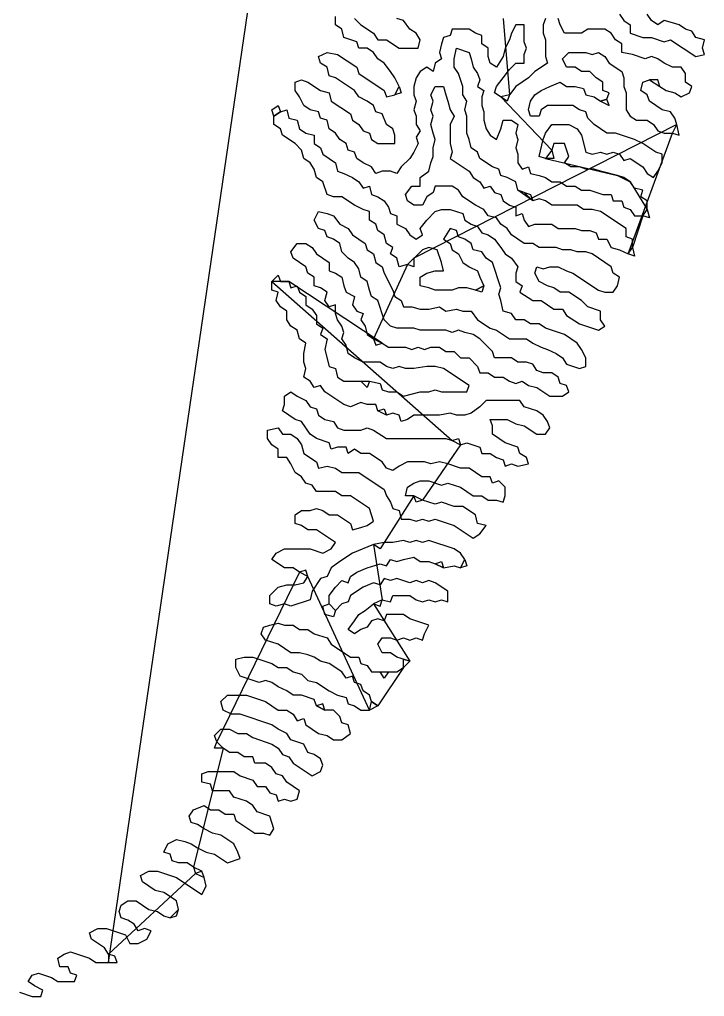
# Model space of a CAD drawing. Header units: metres. Extents: x 15 to 2853, y 44 to 1438.
# Drawn here: x 160 to 483, y 107 to 567.5 of the extents above; entities that cross this region are included whole.
import ezdxf

# ---------------------------------------------------------------- set-up
doc = ezdxf.new("R2010")
doc.units = ezdxf.units.M
doc.layers.add('Draw', color=2, linetype='CONTINUOUS')
doc.layers.add('Skip', color=1, linetype='CONTINUOUS')

msp = doc.modelspace()

# ---------------------------------------------------------------- linework, layer by layer
at = {"layer": 'draw'}
for p, q in [((309, 565), (309, 569)), ((318, 568), (321, 565)), ((341, 567), (338, 568)), ((344, 563), (341, 567)), ((408, 568), (407, 565)), ((415, 565), (414, 568)), ((443, 570), (445, 567)), ((445, 567), (448, 565)), ((458, 567), (456, 570)), ((461, 565), (458, 567)), ((464, 567), (461, 565)), ((468, 566), (464, 567)), ((312, 563), (309, 565)), ((313, 559), (312, 563)), ((321, 565), (327, 561)), ((347, 561), (344, 563)), ((364, 563), (363, 560)), ((372, 563), (364, 563)), ((375, 561), (372, 563)), ((394, 565), (392, 561)), ((398, 565), (394, 565)), ((398, 557), (398, 565)), ((407, 565), (407, 561)), ((417, 561), (415, 565)), ((428, 563), (425, 561)), ((436, 563), (428, 563)), ((439, 561), (436, 563)), ((448, 565), (448, 561)), ((471, 565), (468, 566)), ((474, 563), (471, 565)), ((477, 562), (474, 563)), ((479, 559), (477, 562)), ((319, 557), (313, 559)), ((327, 561), (329, 558)), ((329, 558), (333, 558)), ((333, 558), (339, 554)), ((349, 558), (347, 561)), ((348, 554), (349, 558)), ((360, 559), (359, 556)), ((363, 560), (360, 559)), ((378, 560), (375, 561)), ((378, 556), (378, 560)), ((391, 558), (389, 554)), ((392, 561), (391, 558)), ((407, 561), (408, 558)), ((408, 558), (408, 550)), ((425, 561), (417, 561)), ((441, 558), (439, 561)), ((444, 556), (441, 558)), ((448, 561), (454, 559)), ((454, 559), (458, 559)), ((458, 559), (464, 557)), ((464, 557), (467, 558)), ((467, 558), (479, 550)), ((483, 558), (479, 559)), ((482, 554), (483, 558)), ((320, 554), (319, 557)), ((324, 554), (320, 554)), ((327, 552), (324, 554)), ((339, 554), (348, 554)), ((359, 556), (358, 552)), ((365, 549), (366, 554)), ((366, 554), (372, 552)), ((381, 554), (378, 556)), ((381, 550), (381, 554)), ((389, 554), (388, 550)), ((399, 554), (398, 557)), ((398, 551), (399, 554)), ((444, 552), (444, 556)), ((483, 551), (482, 554)), ((301, 550), (305, 552)), ((302, 547), (301, 550)), ((310, 551), (319, 545)), ((329, 549), (327, 552)), ((332, 547), (329, 549)), ((359, 549), (356, 547)), ((358, 552), (359, 549)), ((365, 545), (365, 549)), ((372, 552), (373, 549)), ((373, 549), (374, 545)), ((382, 547), (381, 550)), ((388, 550), (385, 545)), ((398, 547), (398, 551)), ((408, 550), (409, 547)), ((416, 549), (419, 552)), ((418, 545), (416, 549)), ((419, 552), (427, 552)), ((427, 552), (430, 551)), ((430, 551), (433, 552)), ((433, 552), (436, 550)), ((436, 550), (438, 547)), ((455, 549), (449, 551)), ((458, 550), (455, 549)), ((461, 549), (458, 550)), ((464, 547), (461, 549)), ((479, 550), (483, 551)), ((305, 545), (302, 547)), ((306, 541), (305, 545)), ((319, 545), (320, 542)), ((335, 543), (332, 547)), ((352, 545), (349, 543)), ((355, 543), (352, 545)), ((356, 547), (355, 543)), ((367, 542), (365, 545)), ((374, 545), (376, 542)), ((385, 545), (382, 547)), ((388, 540), (391, 544)), ((391, 544), (394, 547)), ((394, 547), (398, 547)), ((409, 547), (403, 543)), ((422, 545), (418, 545)), ((425, 543), (422, 545)), ((438, 547), (444, 543)), ((468, 545), (464, 547)), ((472, 545), (468, 545)), ((474, 542), (472, 545)), ((290, 538), (293, 539)), ((293, 539), (296, 538)), ((309, 540), (306, 541)), ((318, 534), (309, 540)), ((320, 542), (332, 534)), ((337, 540), (335, 543)), ((339, 536), (337, 540)), ((347, 540), (346, 536)), ((349, 543), (347, 540)), ((369, 536), (367, 542)), ((376, 542), (377, 539)), ((377, 539), (376, 536)), ((403, 543), (400, 540)), ((429, 543), (425, 543)), ((432, 540), (429, 543)), ((435, 538), (432, 540)), ((444, 543), (445, 540)), ((445, 540), (445, 536)), ((454, 538), (457, 539)), ((457, 539), (462, 536)), ((461, 539), (457, 539)), ((462, 536), (461, 539)), ((474, 538), (474, 542)), ((290, 534), (290, 538)), ((296, 538), (302, 534)), ((337, 532), (339, 536)), ((339, 536), (340, 533)), ((346, 536), (346, 532)), ((354, 532), (356, 536)), ((356, 536), (360, 536)), ((360, 536), (361, 532)), ((369, 532), (369, 536)), ((376, 536), (379, 534)), ((384, 533), (385, 536)), ((397, 538), (394, 536)), ((406, 534), (410, 536)), ((415, 538), (418, 536)), ((418, 536), (422, 536)), ((422, 536), (426, 535)), ((426, 535), (427, 532)), ((435, 534), (435, 538)), ((445, 536), (446, 533)), ((453, 534), (454, 538)), ((462, 536), (465, 534)), ((477, 536), (474, 538)), ((476, 533), (477, 536)), ((292, 531), (290, 534)), ((294, 527), (292, 531)), ((302, 534), (306, 533)), ((306, 533), (307, 529)), ((320, 531), (318, 534)), ((324, 529), (320, 531)), ((332, 534), (333, 531)), ((333, 531), (337, 532)), ((340, 533), (337, 532)), ((346, 532), (347, 529)), ((355, 529), (354, 532)), ((361, 532), (362, 529)), ((371, 529), (369, 532)), ((379, 534), (378, 531)), ((378, 531), (378, 527)), ((390, 529), (384, 533)), ((391, 532), (387, 531)), ((391, 532), (390, 529)), ((401, 529), (403, 532)), ((403, 532), (406, 534)), ((427, 532), (431, 531)), ((431, 531), (434, 529)), ((437, 530), (434, 529)), ((438, 533), (435, 534)), ((437, 530), (438, 533)), ((438, 527), (437, 530)), ((446, 533), (446, 525)), ((456, 532), (453, 534)), ((457, 529), (456, 532)), ((465, 534), (469, 533)), ((469, 533), (472, 531)), ((472, 531), (476, 533)), ((279, 525), (282, 527)), ((280, 522), (279, 525)), ((282, 527), (283, 524)), ((283, 524), (286, 525)), ((286, 525), (287, 521)), ((297, 525), (294, 527)), ((301, 524), (297, 525)), ((307, 529), (316, 523)), ((327, 527), (324, 529)), ((328, 524), (327, 527)), ((347, 529), (346, 525)), ((346, 525), (347, 522)), ((354, 525), (355, 529)), ((355, 522), (354, 525)), ((362, 529), (363, 525)), ((363, 525), (365, 522)), ((370, 525), (371, 529)), ((371, 522), (370, 525)), ((378, 527), (379, 524)), ((400, 525), (401, 529)), ((401, 522), (400, 525)), ((406, 525), (405, 522)), ((409, 527), (406, 525)), ((421, 527), (409, 527)), ((424, 525), (421, 527)), ((427, 524), (424, 525)), ((434, 529), (438, 527)), ((446, 525), (448, 522)), ((463, 525), (457, 529)), ((467, 524), (463, 525)), ((283, 524), (280, 522)), ((280, 518), (280, 522)), ((287, 521), (291, 520)), ((302, 521), (301, 524)), ((305, 520), (302, 521)), ((316, 523), (317, 520)), ((331, 523), (328, 524)), ((333, 518), (331, 523)), ((347, 522), (347, 518)), ((354, 518), (355, 522)), ((365, 522), (363, 518)), ((371, 514), (371, 522)), ((379, 524), (379, 520)), ((405, 522), (401, 522)), ((428, 521), (427, 524)), ((431, 518), (428, 521)), ((448, 522), (451, 520)), ((469, 521), (467, 524)), ((470, 518), (469, 521)), ((283, 516), (280, 518)), ((284, 513), (283, 516)), ((291, 520), (292, 516)), ((292, 516), (295, 514)), ((306, 516), (305, 520)), ((309, 514), (306, 516)), ((317, 520), (320, 518)), ((320, 518), (322, 515)), ((336, 516), (333, 518)), ((337, 513), (336, 516)), ((347, 518), (349, 515)), ((355, 514), (354, 518)), ((363, 518), (363, 509)), ((379, 520), (380, 516)), ((380, 516), (382, 513)), ((385, 511), (387, 516)), ((387, 516), (388, 520)), ((388, 520), (392, 520)), ((392, 520), (395, 518)), ((395, 518), (394, 514)), ((408, 514), (411, 518)), ((411, 518), (419, 518)), ((419, 518), (423, 516)), ((423, 516), (425, 513)), ((437, 514), (431, 518)), ((451, 520), (456, 520)), ((456, 520), (459, 518)), ((459, 518), (461, 515)), ((468, 514), (470, 518)), ((471, 513), (470, 518)), ((290, 509), (284, 513)), ((295, 514), (299, 513)), ((299, 513), (299, 509)), ((311, 511), (309, 514)), ((322, 515), (325, 514)), ((325, 514), (326, 511)), ((337, 509), (337, 513)), ((349, 515), (347, 512)), ((347, 512), (348, 509)), ((356, 511), (355, 514)), ((372, 511), (371, 514)), ((382, 513), (385, 511)), ((394, 514), (395, 511)), ((407, 511), (408, 514)), ((425, 513), (427, 505)), ((441, 514), (437, 514)), ((450, 511), (441, 514)), ((461, 515), (464, 514)), ((464, 514), (468, 514)), ((468, 514), (471, 513)), ((293, 506), (290, 509)), ((299, 509), (302, 507)), ((302, 507), (303, 504)), ((314, 509), (311, 511)), ((315, 506), (314, 509)), ((326, 511), (329, 509)), ((329, 509), (337, 509)), ((348, 509), (346, 505)), ((355, 507), (356, 511)), ((355, 503), (355, 507)), ((363, 509), (364, 505)), ((373, 507), (372, 511)), ((376, 505), (373, 507)), ((395, 511), (394, 507)), ((394, 507), (395, 504)), ((405, 503), (407, 511)), ((412, 509), (411, 506)), ((417, 509), (412, 509)), ((419, 503), (417, 509)), ((454, 509), (450, 511)), ((460, 505), (454, 509)), ((294, 502), (293, 506)), ((297, 500), (294, 502)), ((303, 504), (309, 500)), ((318, 505), (315, 506)), ((319, 502), (318, 505)), ((322, 500), (319, 502)), ((344, 502), (340, 498)), ((346, 505), (344, 502)), ((354, 500), (355, 503)), ((364, 505), (363, 502)), ((363, 502), (372, 496)), ((377, 502), (376, 505)), ((383, 498), (377, 502)), ((395, 504), (395, 500)), ((408, 502), (405, 503)), ((411, 506), (408, 502)), ((412, 502), (408, 502)), ((411, 506), (412, 502)), ((417, 500), (419, 503)), ((427, 505), (430, 504)), ((430, 504), (434, 505)), ((434, 505), (437, 504)), ((437, 504), (440, 505)), ((440, 505), (443, 504)), ((443, 504), (445, 501)), ((445, 501), (448, 502)), ((448, 502), (454, 498)), ((463, 504), (460, 505)), ((463, 500), (463, 504)), ((299, 497), (297, 500)), ((309, 500), (310, 496)), ((326, 498), (322, 500)), ((328, 495), (326, 498)), ((340, 498), (338, 495)), ((353, 496), (354, 500)), ((386, 497), (383, 498)), ((395, 500), (397, 497)), ((397, 497), (400, 498)), ((400, 498), (401, 495)), ((420, 498), (417, 500)), ((424, 498), (420, 498)), ((427, 497), (424, 498)), ((454, 498), (456, 495)), ((461, 496), (463, 500)), ((300, 493), (299, 497)), ((303, 491), (300, 493)), ((310, 496), (313, 495)), ((313, 495), (317, 493)), ((317, 493), (320, 491)), ((331, 496), (328, 495)), ((335, 496), (331, 496)), ((338, 495), (335, 496)), ((349, 493), (353, 496)), ((349, 489), (349, 493)), ((372, 496), (374, 493)), ((374, 493), (377, 491)), ((387, 494), (386, 497)), ((390, 493), (387, 494)), ((394, 491), (390, 493)), ((401, 495), (405, 494)), ((405, 494), (408, 493)), ((408, 493), (411, 491)), ((431, 497), (427, 497)), ((434, 496), (431, 497)), ((442, 494), (434, 496)), ((445, 493), (442, 494)), ((442, 494), (448, 491)), ((448, 491), (445, 493)), ((456, 495), (459, 493)), ((459, 493), (461, 496)), ((305, 485), (303, 491)), ((320, 491), (322, 488)), ((322, 488), (325, 489)), ((325, 489), (326, 485)), ((342, 485), (345, 489)), ((345, 489), (349, 489)), ((356, 489), (355, 486)), ((364, 489), (356, 489)), ((367, 487), (364, 489)), ((377, 491), (379, 488)), ((379, 488), (382, 489)), ((382, 489), (384, 486)), ((395, 487), (394, 491)), ((411, 491), (415, 491)), ((415, 491), (418, 489)), ((418, 489), (422, 489)), ((422, 489), (425, 487)), ((308, 484), (305, 485)), ((312, 484), (308, 484)), ((318, 480), (312, 484)), ((326, 485), (329, 484)), ((329, 484), (332, 482)), ((343, 482), (342, 485)), ((352, 484), (350, 480)), ((355, 486), (352, 484)), ((369, 484), (367, 487)), ((375, 480), (369, 484)), ((384, 486), (387, 485)), ((387, 485), (388, 482)), ((395, 487), (401, 485)), ((402, 482), (398, 486)), ((401, 485), (402, 482)), ((425, 487), (429, 487)), ((429, 487), (435, 485)), ((435, 485), (439, 485)), ((439, 485), (440, 482)), ((454, 487), (450, 488)), ((453, 484), (454, 487)), ((456, 482), (453, 484)), ((322, 478), (318, 480)), ((332, 482), (334, 479)), ((334, 479), (335, 476)), ((346, 480), (343, 482)), ((350, 480), (346, 480)), ((379, 478), (375, 480)), ((388, 482), (391, 480)), ((391, 480), (394, 479)), ((394, 479), (394, 475)), ((405, 483), (402, 482)), ((408, 482), (405, 483)), ((411, 480), (408, 482)), ((423, 480), (411, 480)), ((426, 478), (423, 480)), ((440, 482), (444, 482)), ((444, 482), (445, 479)), ((445, 479), (448, 478)), ((456, 478), (456, 482)), ((299, 473), (301, 477)), ((301, 477), (305, 476)), ((305, 476), (308, 475)), ((308, 475), (311, 471)), ((325, 477), (322, 478)), ((325, 473), (325, 477)), ((335, 476), (338, 475)), ((338, 475), (338, 471)), ((352, 473), (356, 477)), ((356, 477), (359, 478)), ((359, 478), (363, 478)), ((363, 478), (369, 476)), ((369, 476), (370, 473)), ((381, 475), (379, 478)), ((385, 474), (381, 475)), ((394, 475), (397, 476)), ((397, 476), (398, 473)), ((430, 478), (426, 478)), ((434, 477), (430, 478)), ((446, 469), (434, 477)), ((448, 478), (450, 475)), ((450, 475), (454, 475)), ((454, 475), (456, 478)), ((457, 474), (454, 475)), ((456, 478), (457, 474)), ((301, 469), (299, 473)), ((311, 471), (315, 469)), ((328, 471), (325, 473)), ((329, 468), (328, 471)), ((338, 471), (342, 469)), ((349, 469), (352, 473)), ((370, 473), (373, 471)), ((373, 471), (376, 470)), ((376, 470), (378, 467)), ((387, 471), (385, 474)), ((390, 469), (387, 471)), ((398, 473), (400, 470)), ((400, 470), (403, 471)), ((403, 471), (411, 471)), ((411, 471), (414, 469)), ((304, 468), (301, 469)), ((305, 465), (304, 468)), ((315, 469), (317, 466)), ((317, 466), (323, 462)), ((332, 466), (329, 468)), ((333, 462), (332, 466)), ((342, 469), (344, 466)), ((344, 466), (347, 464)), ((347, 464), (350, 466)), ((350, 466), (349, 469)), ((366, 468), (363, 469)), ((367, 465), (366, 468)), ((378, 467), (381, 466)), ((381, 466), (384, 464)), ((392, 466), (390, 469)), ((398, 462), (392, 466)), ((414, 469), (422, 469)), ((422, 469), (425, 468)), ((425, 468), (429, 468)), ((429, 468), (432, 467)), ((432, 467), (433, 464)), ((446, 465), (446, 469)), ((288, 458), (291, 462)), ((291, 462), (295, 462)), ((295, 462), (298, 460)), ((308, 464), (305, 465)), ((311, 462), (308, 464)), ((312, 458), (311, 462)), ((323, 462), (324, 459)), ((336, 460), (333, 462)), ((360, 464), (363, 462)), ((363, 462), (364, 459)), ((370, 464), (367, 465)), ((373, 462), (370, 464)), ((374, 459), (373, 462)), ((384, 464), (387, 460)), ((402, 462), (398, 462)), ((405, 460), (402, 462)), ((433, 464), (437, 464)), ((437, 464), (439, 460)), ((449, 464), (446, 465)), ((449, 460), (449, 464)), ((289, 455), (288, 458)), ((298, 460), (300, 457)), ((300, 457), (306, 453)), ((315, 455), (312, 458)), ((324, 459), (327, 457)), ((327, 457), (328, 453)), ((335, 457), (336, 460)), ((338, 455), (335, 457)), ((350, 459), (343, 452)), ((353, 460), (350, 459)), ((357, 459), (353, 460)), ((359, 453), (357, 459)), ((364, 459), (367, 457)), ((367, 457), (369, 453)), ((378, 458), (374, 459)), ((380, 455), (378, 458)), ((387, 460), (389, 457)), ((389, 457), (392, 455)), ((413, 460), (405, 460)), ((416, 459), (413, 460)), ((420, 459), (416, 459)), ((423, 458), (420, 459)), ((427, 458), (423, 458)), ((430, 457), (427, 458)), ((439, 451), (430, 457)), ((439, 460), (443, 459)), ((443, 459), (447, 457)), ((447, 457), (449, 460)), ((450, 456), (447, 457)), ((449, 460), (450, 456)), ((295, 451), (289, 455)), ((306, 453), (306, 449)), ((318, 453), (315, 455)), ((320, 450), (318, 453)), ((328, 453), (331, 451)), ((339, 451), (338, 455)), ((343, 452), (339, 451)), ((346, 451), (343, 452)), ((346, 455), (346, 451)), ((360, 449), (359, 453)), ((369, 453), (372, 451)), ((383, 453), (380, 455)), ((387, 441), (383, 453)), ((392, 455), (395, 451)), ((279, 444), (282, 447)), ((282, 447), (283, 444)), ((296, 448), (295, 451)), ((299, 446), (296, 448)), ((306, 449), (309, 448)), ((309, 448), (312, 446)), ((321, 446), (320, 450)), ((331, 451), (332, 448)), ((332, 448), (336, 440)), ((349, 446), (352, 448)), ((356, 449), (360, 449)), ((372, 451), (376, 449)), ((376, 449), (377, 446)), ((395, 451), (394, 448)), ((394, 448), (394, 444)), ((403, 448), (404, 451)), ((405, 444), (403, 448)), ((404, 451), (407, 450)), ((407, 450), (410, 451)), ((410, 451), (414, 451)), ((414, 451), (418, 449)), ((418, 449), (421, 448)), ((421, 448), (433, 440)), ((440, 448), (439, 451)), ((443, 446), (440, 448)), ((279, 440), (279, 444)), ((287, 444), (279, 444)), ((287, 444), (288, 441)), ((299, 442), (299, 446)), ((312, 446), (313, 442)), ((324, 444), (321, 446)), ((325, 440), (324, 444)), ((349, 442), (349, 446)), ((377, 446), (379, 442)), ((394, 444), (397, 442)), ((409, 442), (405, 444)), ((442, 442), (443, 446)), ((282, 439), (279, 440)), ((281, 435), (282, 439)), ((288, 441), (291, 442)), ((291, 442), (292, 439)), ((292, 439), (295, 437)), ((302, 441), (299, 442)), ((305, 439), (302, 441)), ((313, 442), (314, 439)), ((314, 439), (318, 437)), ((326, 437), (325, 440)), ((336, 440), (337, 437)), ((353, 441), (349, 442)), ((356, 440), (353, 441)), ((364, 440), (356, 440)), ((367, 441), (364, 440)), ((371, 441), (367, 441)), ((375, 440), (371, 441)), ((375, 440), (379, 442)), ((378, 439), (375, 440)), ((379, 442), (378, 439)), ((386, 438), (387, 441)), ((387, 435), (386, 438)), ((397, 442), (396, 439)), ((396, 439), (402, 435)), ((412, 441), (409, 442)), ((415, 439), (412, 441)), ((419, 439), (415, 439)), ((425, 435), (419, 439)), ((433, 440), (436, 439)), ((436, 439), (440, 439)), ((440, 439), (442, 442)), ((283, 432), (281, 435)), ((295, 437), (295, 433)), ((295, 433), (298, 431)), ((306, 432), (304, 435)), ((309, 433), (306, 432)), ((309, 429), (309, 433)), ((318, 437), (317, 433)), ((317, 433), (319, 430)), ((329, 435), (326, 437)), ((332, 426), (329, 435)), ((337, 437), (340, 435)), ((340, 435), (341, 432)), ((388, 430), (387, 435)), ((402, 435), (406, 435)), ((406, 435), (412, 431)), ((428, 432), (425, 435)), ((286, 430), (283, 432)), ((286, 426), (286, 430)), ((298, 431), (300, 428)), ((310, 426), (309, 429)), ((319, 430), (322, 429)), ((322, 429), (321, 426)), ((341, 432), (345, 432)), ((345, 432), (349, 431)), ((349, 431), (353, 431)), ((353, 431), (358, 432)), ((358, 432), (361, 430)), ((361, 430), (366, 431)), ((366, 431), (369, 430)), ((369, 430), (373, 430)), ((373, 430), (376, 426)), ((392, 429), (388, 430)), ((394, 426), (392, 429)), ((412, 431), (416, 431)), ((416, 431), (418, 428)), ((434, 430), (428, 432)), ((434, 426), (434, 430)), ((288, 423), (286, 426)), ((300, 428), (300, 424)), ((300, 424), (303, 422)), ((312, 423), (310, 426)), ((321, 426), (323, 423)), ((335, 423), (332, 426)), ((376, 426), (382, 422)), ((398, 426), (394, 426)), ((401, 424), (398, 426)), ((405, 424), (401, 424)), ((408, 422), (405, 424)), ((418, 428), (424, 424)), ((424, 424), (433, 421)), ((436, 423), (434, 426)), ((291, 421), (288, 423)), ((292, 417), (291, 421)), ((303, 422), (302, 419)), ((313, 420), (312, 423)), ((312, 417), (313, 420)), ((323, 423), (324, 419)), ((338, 422), (335, 423)), ((346, 422), (338, 422)), ((349, 421), (346, 422)), ((361, 421), (349, 421)), ((364, 420), (361, 421)), ((367, 421), (364, 420)), ((370, 420), (367, 421)), ((374, 419), (370, 420)), ((382, 422), (385, 421)), ((385, 421), (391, 417)), ((417, 419), (408, 422)), ((433, 421), (436, 423)), ((295, 415), (292, 417)), ((294, 410), (295, 415)), ((302, 419), (305, 417)), ((305, 417), (304, 412)), ((314, 414), (312, 417)), ((324, 419), (327, 417)), ((327, 417), (331, 415)), ((327, 417), (328, 414)), ((328, 414), (331, 415)), ((331, 415), (334, 413)), ((377, 417), (374, 419)), ((383, 411), (377, 417)), ((391, 417), (399, 417)), ((399, 417), (402, 415)), ((402, 415), (406, 413)), ((423, 415), (417, 419)), ((425, 412), (423, 415)), ((294, 406), (294, 410)), ((304, 412), (306, 404)), ((315, 410), (314, 414)), ((318, 408), (315, 410)), ((334, 413), (342, 413)), ((342, 413), (345, 412)), ((345, 412), (348, 413)), ((348, 413), (351, 412)), ((351, 412), (354, 413)), ((354, 413), (358, 413)), ((358, 413), (361, 411)), ((361, 411), (365, 411)), ((365, 411), (368, 408)), ((384, 408), (383, 411)), ((406, 413), (409, 412)), ((409, 412), (413, 410)), ((413, 410), (416, 408)), ((427, 408), (425, 412)), ((295, 403), (294, 406)), ((322, 406), (318, 408)), ((330, 406), (322, 406)), ((333, 404), (330, 406)), ((368, 408), (372, 408)), ((372, 408), (376, 404)), ((392, 408), (384, 408)), ((395, 406), (392, 408)), ((399, 406), (395, 406)), ((402, 405), (399, 406)), ((416, 408), (418, 405)), ((427, 404), (427, 408)), ((294, 399), (295, 403)), ((306, 404), (309, 403)), ((309, 403), (310, 399)), ((336, 403), (333, 404)), ((339, 404), (336, 403)), ((342, 403), (339, 404)), ((346, 403), (342, 403)), ((356, 404), (352, 404)), ((360, 403), (356, 404)), ((372, 395), (360, 403)), ((376, 404), (377, 401)), ((377, 401), (381, 401)), ((381, 401), (384, 399)), ((404, 402), (402, 405)), ((407, 401), (404, 402)), ((411, 401), (407, 401)), ((414, 399), (411, 401)), ((418, 405), (424, 403)), ((424, 403), (427, 404)), ((297, 397), (294, 399)), ((299, 394), (297, 397)), ((310, 399), (313, 397)), ((313, 397), (325, 397)), ((324, 394), (321, 397)), ((325, 397), (324, 394)), ((325, 397), (330, 396)), ((384, 399), (388, 399)), ((388, 399), (391, 397)), ((391, 397), (394, 396)), ((394, 396), (397, 397)), ((397, 397), (400, 395)), ((415, 396), (414, 399)), ((285, 390), (288, 392)), ((288, 392), (291, 390)), ((302, 395), (299, 394)), ((304, 392), (302, 395)), ((313, 386), (304, 392)), ((330, 396), (331, 393)), ((331, 393), (334, 392)), ((334, 392), (338, 392)), ((338, 392), (341, 390)), ((341, 390), (349, 392)), ((349, 392), (353, 392)), ((353, 392), (356, 393)), ((356, 393), (359, 392)), ((359, 392), (371, 392)), ((371, 392), (372, 395)), ((400, 395), (404, 394)), ((404, 394), (410, 390)), ((418, 395), (415, 396)), ((416, 390), (419, 392)), ((419, 392), (418, 395)), ((285, 386), (285, 390)), ((291, 390), (295, 388)), ((295, 388), (297, 385)), ((324, 386), (321, 387)), ((380, 388), (377, 385)), ((396, 388), (380, 388)), ((398, 385), (396, 388)), ((410, 390), (416, 390)), ((284, 383), (285, 386)), ((290, 379), (284, 383)), ((297, 385), (300, 384)), ((300, 384), (301, 381)), ((316, 385), (313, 386)), ((328, 386), (324, 386)), ((329, 383), (328, 386)), ((329, 383), (332, 384)), ((333, 381), (329, 383)), ((332, 384), (333, 381)), ((377, 385), (373, 382)), ((404, 383), (398, 385)), ((407, 381), (404, 383)), ((293, 378), (290, 379)), ((297, 372), (293, 378)), ((301, 381), (304, 379)), ((304, 379), (308, 378)), ((308, 378), (310, 375)), ((336, 382), (333, 381)), ((339, 381), (336, 382)), ((340, 378), (339, 381)), ((343, 379), (340, 378)), ((346, 381), (343, 379)), ((358, 381), (346, 381)), ((363, 382), (358, 381)), ((366, 381), (363, 382)), ((370, 381), (366, 381)), ((373, 382), (370, 381)), ((383, 376), (382, 379)), ((382, 379), (390, 379)), ((390, 379), (394, 377)), ((409, 378), (407, 381)), ((410, 375), (409, 378)), ((277, 374), (282, 375)), ((277, 370), (277, 374)), ((282, 375), (284, 372)), ((310, 375), (313, 374)), ((313, 374), (321, 374)), ((321, 374), (324, 375)), ((324, 375), (327, 374)), ((327, 374), (333, 370)), ((383, 372), (383, 376)), ((394, 377), (398, 376)), ((398, 376), (404, 372)), ((408, 372), (410, 375)), ((279, 367), (277, 370)), ((284, 372), (288, 372)), ((288, 372), (291, 370)), ((291, 370), (293, 367)), ((300, 370), (297, 372)), ((306, 368), (300, 370)), ((333, 370), (361, 370)), ((361, 370), (364, 369)), ((364, 369), (367, 370)), ((364, 369), (368, 367)), ((367, 370), (368, 367)), ((389, 368), (383, 372)), ((404, 372), (408, 372)), ((282, 365), (279, 367)), ((282, 361), (282, 365)), ((293, 367), (294, 363)), ((307, 365), (306, 368)), ((310, 366), (307, 365)), ((314, 366), (310, 366)), ((315, 363), (314, 366)), ((318, 365), (315, 363)), ((321, 363), (318, 365)), ((368, 367), (371, 368)), ((371, 368), (377, 366)), ((377, 366), (378, 363)), ((395, 366), (389, 368)), ((396, 363), (395, 366)), ((286, 361), (282, 361)), ((288, 358), (286, 361)), ((294, 363), (300, 359)), ((325, 363), (321, 363)), ((331, 359), (325, 363)), ((378, 363), (382, 363)), ((382, 363), (385, 361)), ((385, 361), (388, 360)), ((388, 360), (389, 357)), ((399, 361), (396, 363)), ((400, 358), (399, 361)), ((290, 354), (288, 358)), ((300, 359), (301, 356)), ((301, 356), (305, 357)), ((305, 357), (309, 356)), ((309, 356), (312, 354)), ((333, 356), (331, 359)), ((336, 355), (333, 356)), ((339, 357), (336, 355)), ((343, 359), (339, 357)), ((351, 359), (343, 359)), ((354, 358), (351, 359)), ((358, 359), (354, 358)), ((362, 358), (358, 359)), ((368, 356), (362, 358)), ((372, 356), (368, 356)), ((378, 352), (372, 356)), ((389, 357), (392, 358)), ((392, 358), (395, 357)), ((395, 357), (400, 358)), ((293, 352), (290, 354)), ((295, 349), (293, 352)), ((312, 354), (320, 354)), ((320, 354), (332, 346)), ((346, 349), (349, 350)), ((349, 350), (353, 350)), ((353, 350), (359, 348)), ((382, 352), (378, 352)), ((383, 349), (382, 352)), ((386, 350), (383, 349)), ((389, 347), (386, 350)), ((298, 348), (295, 349)), ((300, 345), (298, 348)), ((332, 346), (333, 343)), ((342, 343), (343, 347)), ((343, 347), (346, 349)), ((359, 348), (362, 349)), ((362, 349), (368, 347)), ((368, 347), (374, 343)), ((389, 343), (389, 347)), ((309, 345), (300, 345)), ((312, 343), (309, 345)), ((316, 343), (312, 343)), ((325, 337), (316, 343)), ((333, 343), (335, 340)), ((346, 343), (342, 343)), ((347, 340), (346, 343)), ((350, 341), (346, 343)), ((350, 341), (347, 340)), ((356, 339), (350, 341)), ((374, 343), (378, 343)), ((378, 343), (381, 341)), ((381, 341), (385, 341)), ((385, 341), (388, 340)), ((388, 340), (389, 343)), ((297, 336), (300, 337)), ((300, 337), (303, 336)), ((327, 331), (325, 337)), ((335, 340), (336, 337)), ((336, 337), (339, 336)), ((359, 340), (356, 339)), ((365, 338), (359, 340)), ((369, 338), (365, 338)), ((375, 334), (369, 338)), ((290, 334), (293, 336)), ((290, 330), (290, 334)), ((293, 336), (297, 336)), ((303, 336), (306, 334)), ((306, 334), (310, 334)), ((310, 334), (316, 330)), ((339, 336), (340, 332)), ((340, 332), (344, 332)), ((344, 332), (347, 331)), ((347, 331), (350, 332)), ((350, 332), (353, 331)), ((353, 331), (356, 332)), ((356, 332), (365, 329)), ((376, 330), (375, 334)), ((293, 329), (290, 330)), ((296, 327), (293, 329)), ((300, 327), (296, 327)), ((309, 321), (300, 327)), ((316, 330), (317, 327)), ((317, 327), (321, 328)), ((321, 328), (324, 329)), ((324, 329), (327, 331)), ((365, 329), (374, 323)), ((380, 329), (376, 330)), ((377, 325), (380, 329)), ((374, 323), (377, 325)), ((281, 316), (285, 318)), ((285, 318), (297, 318)), ((297, 318), (303, 316)), ((303, 316), (307, 318)), ((307, 318), (309, 321)), ((327, 320), (317, 316)), ((332, 321), (327, 320)), ((330, 318), (327, 320)), ((332, 321), (330, 318)), ((336, 321), (332, 321)), ((341, 322), (336, 321)), ((344, 321), (341, 322)), ((347, 322), (344, 321)), ((350, 321), (347, 322)), ((353, 322), (350, 321)), ((365, 318), (353, 322)), ((368, 316), (365, 318)), ((279, 313), (281, 316)), ((317, 316), (311, 312)), ((346, 314), (349, 312)), ((370, 313), (368, 316)), ((285, 309), (279, 313)), ((289, 309), (285, 309)), ((292, 307), (289, 309)), ((307, 309), (305, 305)), ((311, 312), (307, 309)), ((319, 307), (324, 309)), ((324, 309), (330, 311)), ((330, 311), (333, 310)), ((333, 310), (335, 313)), ((335, 313), (338, 312)), ((338, 312), (341, 313)), ((349, 312), (353, 312)), ((353, 312), (356, 311)), ((356, 311), (359, 312)), ((360, 309), (356, 311)), ((359, 312), (360, 309)), ((360, 309), (365, 310)), ((365, 310), (368, 309)), ((368, 309), (370, 313)), ((371, 310), (368, 309)), ((370, 313), (371, 310)), ((295, 308), (292, 307)), ((296, 305), (292, 307)), ((294, 302), (296, 305)), ((296, 305), (295, 308)), ((302, 304), (298, 298)), ((305, 305), (302, 304)), ((315, 302), (316, 305)), ((316, 305), (319, 307)), ((332, 304), (330, 301)), ((335, 303), (332, 304)), ((338, 304), (335, 303)), ((344, 302), (338, 304)), ((278, 296), (282, 300)), ((282, 300), (286, 301)), ((286, 301), (290, 301)), ((309, 300), (312, 303)), ((312, 303), (315, 302)), ((322, 300), (316, 296)), ((327, 302), (322, 300)), ((330, 301), (327, 302)), ((347, 303), (344, 302)), ((350, 302), (347, 303)), ((353, 303), (350, 302)), ((356, 302), (353, 303)), ((362, 298), (356, 302)), ((278, 292), (278, 296)), ((298, 298), (297, 294)), ((306, 292), (306, 296)), ((316, 296), (315, 293)), ((335, 293), (336, 296)), ((336, 296), (344, 296)), ((344, 296), (347, 294)), ((362, 293), (362, 298)), ((281, 291), (278, 292)), ((285, 292), (281, 291)), ((288, 291), (285, 292)), ((297, 294), (288, 291)), ((303, 291), (306, 292)), ((304, 287), (303, 291)), ((306, 292), (309, 289)), ((312, 292), (309, 289)), ((315, 293), (312, 292)), ((323, 289), (327, 292)), ((331, 294), (327, 292)), ((327, 292), (330, 291)), ((330, 291), (331, 294)), ((331, 294), (335, 293)), ((347, 294), (350, 293)), ((350, 293), (353, 294)), ((353, 294), (356, 293)), ((356, 293), (359, 294)), ((359, 294), (362, 293)), ((308, 286), (304, 287)), ((309, 289), (308, 286)), ((318, 284), (320, 287)), ((320, 287), (323, 289)), ((333, 287), (332, 284)), ((341, 287), (333, 287)), ((344, 285), (341, 287)), ((274, 278), (275, 281)), ((275, 281), (278, 282)), ((278, 282), (282, 283)), ((282, 283), (285, 282)), ((285, 282), (289, 282)), ((289, 282), (292, 280)), ((315, 280), (318, 284)), ((324, 281), (321, 280)), ((326, 284), (324, 281)), ((329, 285), (326, 284)), ((332, 284), (329, 285)), ((353, 282), (344, 285)), ((351, 278), (353, 282)), ((276, 275), (274, 278)), ((292, 280), (296, 280)), ((296, 280), (299, 278)), ((299, 278), (305, 276)), ((318, 278), (315, 280)), ((321, 280), (318, 278)), ((350, 275), (351, 278)), ((282, 273), (276, 275)), ((288, 269), (282, 273)), ((305, 276), (307, 273)), ((307, 273), (316, 267)), ((329, 273), (331, 276)), ((331, 269), (329, 273)), ((331, 276), (335, 276)), ((335, 276), (338, 275)), ((338, 275), (341, 276)), ((341, 276), (344, 275)), ((344, 275), (347, 276)), ((347, 276), (350, 275)), ((292, 269), (288, 269)), ((296, 268), (292, 269)), ((299, 267), (296, 268)), ((335, 269), (331, 269)), ((338, 267), (335, 269)), ((262, 266), (266, 267)), ((262, 262), (262, 266)), ((266, 267), (270, 267)), ((270, 267), (279, 264)), ((279, 264), (282, 262)), ((302, 265), (299, 267)), ((306, 264), (302, 265)), ((312, 260), (306, 264)), ((316, 267), (320, 267)), ((320, 267), (321, 264)), ((321, 264), (324, 263)), ((324, 263), (326, 260)), ((344, 265), (338, 267)), ((341, 262), (341, 266)), ((344, 265), (341, 262)), ((264, 258), (262, 262)), ((273, 255), (264, 258)), ((282, 262), (286, 262)), ((286, 262), (289, 260)), ((289, 260), (293, 259)), ((293, 259), (296, 256)), ((314, 257), (312, 260)), ((317, 258), (314, 257)), ((318, 255), (317, 258)), ((326, 260), (334, 260)), ((332, 257), (330, 260)), ((334, 260), (332, 257)), ((338, 260), (341, 262)), ((276, 256), (273, 255)), ((279, 255), (276, 256)), ((282, 253), (279, 255)), ((296, 256), (300, 255)), ((300, 255), (306, 251)), ((321, 254), (318, 255)), ((322, 251), (321, 254)), ((255, 246), (258, 249)), ((258, 249), (267, 249)), ((267, 249), (276, 246)), ((286, 251), (282, 253)), ((289, 249), (286, 251)), ((293, 249), (289, 249)), ((299, 247), (293, 249)), ((306, 251), (310, 249)), ((310, 249), (314, 248)), ((325, 249), (322, 251)), ((326, 246), (325, 249)), ((256, 242), (255, 246)), ((276, 246), (282, 242)), ((300, 244), (299, 247)), ((303, 245), (300, 244)), ((304, 242), (303, 245)), ((314, 248), (315, 245)), ((315, 245), (318, 244)), ((325, 242), (326, 246)), ((329, 244), (326, 246)), ((260, 240), (256, 242)), ((264, 240), (260, 240)), ((279, 235), (264, 240)), ((282, 242), (286, 242)), ((286, 242), (289, 240)), ((289, 240), (291, 237)), ((300, 244), (304, 242)), ((308, 242), (304, 242)), ((311, 239), (308, 242)), ((318, 244), (321, 242)), ((321, 242), (325, 242)), ((329, 244), (325, 242)), ((282, 233), (279, 235)), ((291, 237), (294, 238)), ((294, 238), (295, 235)), ((295, 235), (301, 231)), ((312, 236), (311, 239)), ((315, 235), (312, 236)), ((316, 231), (315, 235)), ((252, 230), (255, 233)), ((255, 233), (259, 233)), ((259, 233), (263, 231)), ((263, 231), (267, 231)), ((267, 231), (270, 229)), ((286, 231), (282, 233)), ((288, 228), (286, 231)), ((301, 231), (305, 230)), ((312, 228), (316, 231)), ((253, 227), (252, 230)), ((252, 224), (253, 227)), ((253, 227), (256, 224)), ((270, 229), (279, 226)), ((279, 226), (282, 224)), ((294, 226), (288, 228)), ((296, 222), (294, 226)), ((305, 230), (308, 228)), ((308, 228), (312, 228)), ((256, 224), (252, 224)), ((259, 222), (256, 224)), ((263, 222), (259, 222)), ((266, 220), (263, 222)), ((282, 224), (284, 221)), ((299, 221), (296, 222)), ((270, 220), (266, 220)), ((271, 217), (270, 220)), ((276, 217), (271, 217)), ((279, 215), (276, 217)), ((284, 221), (287, 220)), ((287, 220), (289, 217)), ((289, 217), (298, 211)), ((302, 219), (299, 221)), ((303, 216), (302, 219)), ((246, 212), (249, 213)), ((246, 208), (246, 212)), ((249, 213), (261, 213)), ((261, 213), (264, 211)), ((281, 212), (279, 215)), ((284, 211), (281, 212)), ((298, 211), (302, 213)), ((302, 213), (303, 216)), ((250, 207), (246, 208)), ((264, 211), (270, 209)), ((270, 209), (272, 206)), ((286, 208), (284, 211)), ((292, 204), (286, 208)), ((251, 204), (250, 207)), ((259, 204), (251, 204)), ((261, 201), (259, 204)), ((272, 206), (276, 206)), ((276, 206), (278, 203)), ((278, 203), (281, 202)), ((291, 200), (292, 204)), ((267, 199), (261, 201)), ((270, 197), (267, 199)), ((281, 202), (282, 199)), ((282, 199), (285, 200)), ((285, 200), (288, 199)), ((288, 199), (291, 200)), ((240, 192), (242, 195)), ((242, 195), (247, 197)), ((247, 197), (250, 195)), ((250, 195), (254, 195)), ((254, 195), (257, 193)), ((272, 194), (270, 197)), ((278, 192), (272, 194)), ((241, 189), (240, 192)), ((244, 188), (241, 189)), ((257, 193), (261, 193)), ((261, 193), (262, 190)), ((262, 190), (271, 184)), ((280, 186), (278, 192)), ((247, 186), (244, 188)), ((251, 184), (247, 186)), ((278, 183), (280, 186)), ((234, 181), (238, 180)), ((238, 180), (241, 179)), ((255, 183), (251, 184)), ((261, 179), (255, 183)), ((271, 184), (275, 184)), ((275, 184), (278, 183)), ((228, 175), (230, 179)), ((231, 174), (228, 175)), ((241, 179), (244, 177)), ((244, 177), (248, 175)), ((248, 175), (252, 174)), ((263, 175), (261, 179)), ((264, 172), (263, 175)), ((232, 171), (231, 174)), ((235, 170), (232, 171)), ((252, 174), (258, 170)), ((258, 170), (264, 172)), ((217, 164), (221, 166)), ((221, 166), (225, 166)), ((225, 166), (234, 163)), ((239, 170), (235, 170)), ((242, 168), (239, 170)), ((246, 166), (242, 168)), ((242, 168), (243, 165)), ((246, 166), (243, 165)), ((247, 163), (246, 166)), ((218, 161), (217, 164)), ((234, 163), (246, 155)), ((243, 165), (247, 163)), ((248, 159), (247, 163)), ((224, 157), (218, 161)), ((228, 156), (224, 157)), ((246, 155), (248, 159)), ((208, 150), (211, 152)), ((211, 152), (215, 152)), ((215, 152), (221, 148)), ((234, 152), (228, 156)), ((235, 148), (234, 152)), ((207, 147), (208, 150)), ((221, 148), (225, 147)), ((235, 148), (231, 144)), ((234, 145), (235, 148)), ((208, 144), (207, 147)), ((211, 143), (208, 144)), ((214, 141), (211, 143)), ((225, 147), (228, 145)), ((228, 145), (231, 144)), ((231, 144), (234, 145)), ((193, 137), (197, 139)), ((197, 139), (201, 139)), ((201, 139), (210, 136)), ((216, 138), (214, 141)), ((219, 139), (216, 138)), ((222, 138), (219, 139)), ((194, 134), (193, 137)), ((200, 130), (194, 134)), ((210, 136), (212, 132)), ((216, 132), (220, 134)), ((220, 134), (222, 138)), ((202, 127), (200, 130)), ((212, 132), (216, 132)), ((178, 125), (181, 127)), ((179, 121), (178, 125)), ((181, 127), (184, 128)), ((184, 128), (193, 125)), ((193, 125), (196, 123)), ((205, 126), (202, 127)), ((202, 127), (202, 123)), ((206, 123), (205, 126)), ((183, 121), (179, 121)), ((184, 118), (183, 121)), ((202, 123), (206, 123)), ((164, 114), (166, 117)), ((166, 117), (169, 118)), ((169, 118), (175, 116)), ((175, 116), (178, 114)), ((187, 117), (184, 118)), ((186, 114), (187, 117)), ((167, 112), (164, 114)), ((171, 110), (167, 112)), ((178, 114), (186, 114)), ((160, 109), (166, 107)), ((166, 107), (170, 107)), ((170, 107), (171, 110))]:
    msp.add_line(p, q, dxfattribs=at)
at = {"layer": 'skip'}
for p, q in [((202, 123), (304, 820)), ((388, 568), (391, 532)), ((305, 552), (310, 551)), ((449, 551), (444, 552)), ((385, 536), (388, 540)), ((400, 540), (397, 538)), ((457, 539), (462, 536)), ((337, 532), (339, 536)), ((394, 536), (391, 532)), ((410, 536), (415, 538)), ((387, 531), (411, 506)), ((434, 529), (437, 530)), ((280, 522), (283, 524)), ((470, 518), (346, 455)), ((447, 457), (468, 514)), ((408, 502), (442, 494)), ((450, 488), (448, 491)), ((448, 491), (456, 478)), ((398, 486), (395, 487)), ((402, 482), (395, 487)), ((454, 475), (449, 460)), ((363, 469), (360, 464)), ((343, 452), (327, 417)), ((352, 448), (356, 449)), ((279, 444), (364, 369)), ((283, 444), (287, 444)), ((331, 415), (287, 444)), ((304, 435), (305, 439)), ((379, 442), (375, 440)), ((352, 404), (346, 403)), ((321, 397), (325, 397)), ((321, 387), (316, 385)), ((333, 381), (329, 383)), ((368, 367), (350, 341)), ((346, 343), (332, 321)), ((327, 320), (331, 294)), ((341, 313), (346, 314)), ((356, 311), (360, 309)), ((368, 309), (370, 313)), ((292, 307), (253, 227)), ((325, 242), (296, 305)), ((290, 301), (294, 302)), ((306, 296), (309, 300)), ((309, 289), (306, 292)), ((327, 292), (344, 265)), ((341, 266), (344, 265)), ((341, 262), (329, 244)), ((330, 260), (338, 260)), ((326, 246), (329, 244)), ((304, 242), (300, 244)), ((256, 224), (242, 168)), ((230, 179), (234, 181)), ((247, 163), (246, 166)), ((243, 165), (202, 127)), ((231, 144), (235, 148)), ((196, 123), (202, 123))]:
    msp.add_line(p, q, dxfattribs=at)

doc.saveas('drawing.dxf')
